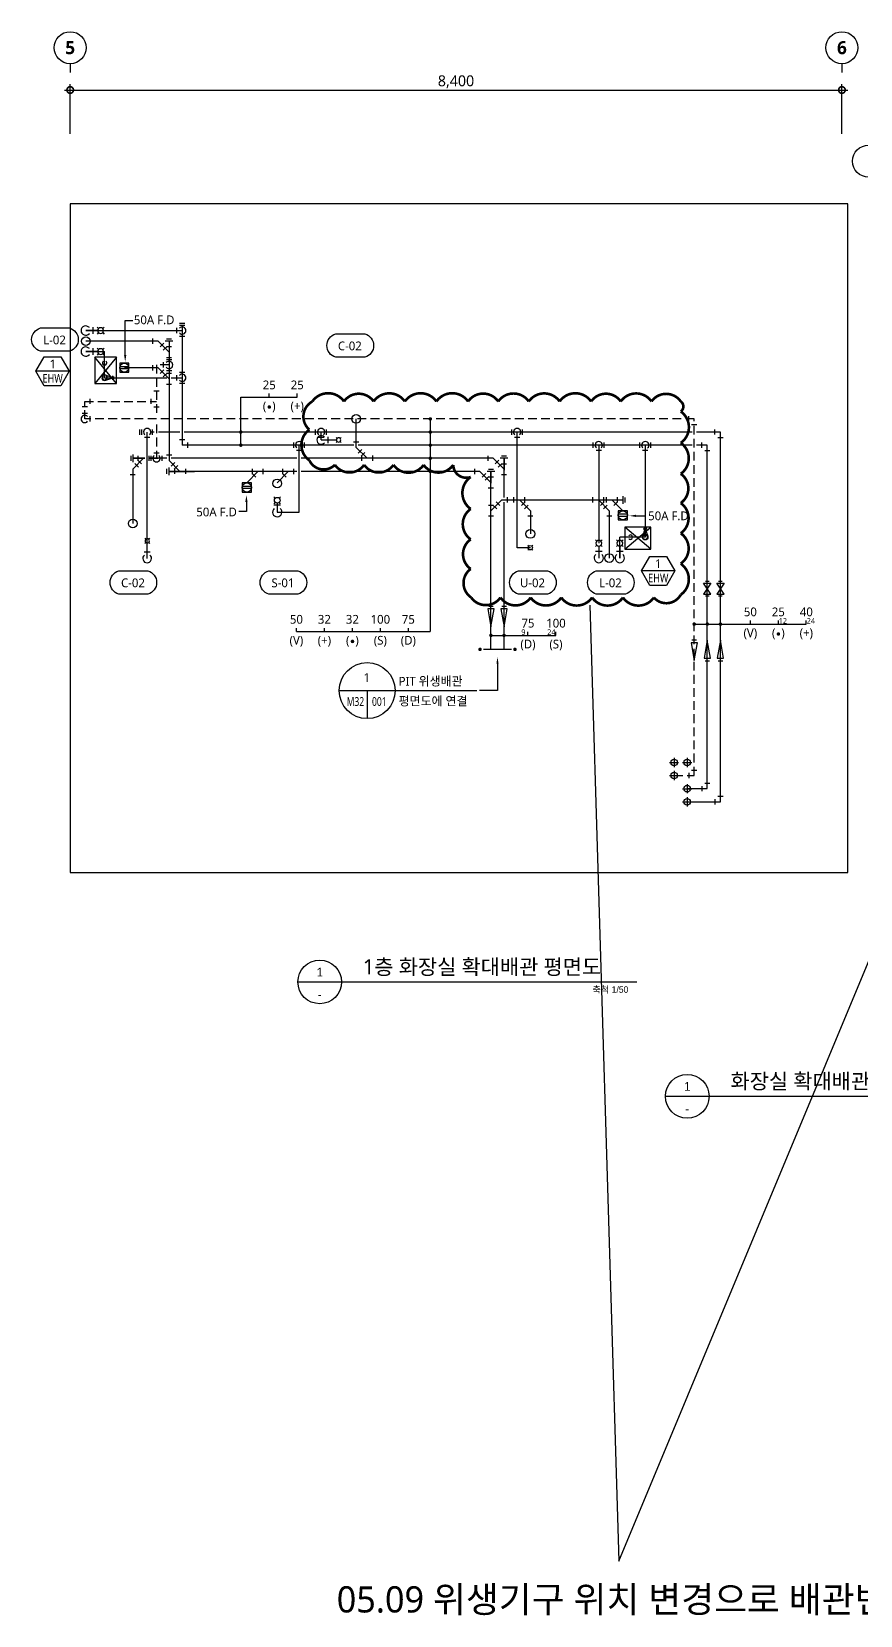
# Model space of a CAD drawing. Header units: millimetres. Extents: x 90779 to 268175, y 64944 to 139437.
# Drawn here: x 90779 to 100256, y 121329 to 139437 of the extents above; entities that cross this region are included whole.
import ezdxf
from ezdxf.enums import TextEntityAlignment as Align

# ---------------------------------------------------------------- set-up
doc = ezdxf.new("R2010")
doc.units = ezdxf.units.MM
doc.header["$LTSCALE"] = 50
doc.linetypes.add('HID', pattern=[3, 2, -1])
doc.layers.get('DEFPOINTS').update_dxf_attribs({"color": 137})
for name, color, linetype in [('AA-MKXS', 3, 'Continuous'), ('BA', 9, 'Continuous'), ('DI', 1, 'Continuous'), ('EQ', 11, 'Continuous'), ('PIPE', 3, 'Continuous'), ('SD', 4, 'Continuous'), ('TE', 2, 'Continuous'), ('TEXT', 3, 'Continuous')]:
    doc.layers.add(name, color=color, linetype=linetype)
doc.layers.add('FU', color=1, linetype='Continuous', plot=False)
doc.styles.add('$0$스타일1', font='malgun.ttf')
doc.styles.add('SAMOO', font='')
doc.styles.add('SUNJIN', font='malgun.ttf')
doc.styles.add('스타일1', font='malgun.ttf')
doc.styles.add('스타일2', font='malgunbd.ttf')
doc.styles.get('SAMOO').set_extended_font_data('Dotum')

# ---------------------------------------------------------------- blocks, each defined once
blk = doc.blocks.new('A$C30F65513')
at = {"layer": 'PIPE', "color": 1}
for p, q in [((2.8, 1.4), (0, 1.4)), ((1.4, 2.8), (1.4, 0))]:
    blk.add_line(p, q, dxfattribs=at)
at = {"layer": 'PIPE'}
blk.add_circle((1.4, 1.4), 1, dxfattribs=at)
blk = doc.blocks.new('_DotSmall')
at = {"color": 0, "linetype": 'ByBlock', "const_width": 0.5}
blk.add_lwpolyline([(-0.0625, 0, 1), (0.0625, 0, 1)], format="xyb", close=True, dxfattribs=at)
blk = doc.blocks.new('A$C5B5F5129')
at = {"layer": 'PIPE', "color": 2}
for p, q in [((0, 70), (14, 56)), ((14, 14), (0, 0)), ((70, 70), (56, 56)), ((56, 14), (70, 0))]:
    blk.add_line(p, q, dxfattribs=at)
blk.add_circle((35, 35), 30, dxfattribs=at)
blk = doc.blocks.new('A$C1AEA35FA')
at = {"layer": 'PIPE', "color": 2}
blk.add_line((0, 0.22), (0, 1.42), dxfattribs=at)
blk.add_lwpolyline([(0.62, 1.65), (5.32, 0.82), (0.62, 0)], close=True, dxfattribs=at)
blk = doc.blocks.new('A$C5256647F')
at = {"layer": 'SD', "color": 1}
for p, q in [((2.46, 1.55), (0.04, 1.55)), ((2.46, 0.95), (0.04, 0.95))]:
    blk.add_line(p, q, dxfattribs=at)
at = {"layer": 'SD', "color": 2}
blk.add_lwpolyline([(2.5, 2.5), (0, 2.5), (0, 0), (2.5, 0)], close=True, dxfattribs=at)
blk.add_circle((1.25, 1.25), 1.25, dxfattribs=at)
blk = doc.blocks.new('A$C309C2D33')
at = {"layer": 'PIPE', "color": 6}
for p, q in [((0.36, 5.08), (2.14, 5.08)), ((0.58, 5.53), (1.92, 5.53)), ((1.25, 1.25), (1.25, 6.19))]:
    blk.add_line(p, q, dxfattribs=at)
blk.add_lwpolyline([(0.12, 1.78), (1.25, 5.08), (2.43, 1.66)], dxfattribs=at)
blk.add_circle((1.25, 1.25), 1.25, dxfattribs=at)
blk = doc.blocks.new('A$C157C1C89')
at = {"layer": 'SD', "color": 2}
for p, q in [((0, 1.27), (1.01, 2.28)), ((0.07, 1.43), (0.07, 0)), ((3.07, 1.43), (3.07, 0))]:
    blk.add_line(p, q, dxfattribs=at)
blk = doc.blocks.new('A$C08061792')
at = {"layer": 'SD', "color": 2}
for p, q in [((0, 3.07), (1.43, 3.07)), ((2.28, 1.01), (1.27, 0))]:
    blk.add_line(p, q, dxfattribs=at)
blk = doc.blocks.new('A$C3715618A')
at = {"layer": 'SD', "color": 2}
for p, q in [((0, 0.36), (0, 1.73)), ((0.55, 0), (0.55, 2.09))]:
    blk.add_line(p, q, dxfattribs=at)
blk = doc.blocks.new('A$C28993EBD')
at = {"layer": 'PIPE', "color": 2}
for p, q in [((0, 84), (0, 12)), ((39, 123), (111, 123)), ((150, 84), (150, 12))]:
    blk.add_line(p, q, dxfattribs=at)
blk.add_arc((75, 48), 50, 129.5406, 50.4594, dxfattribs=at)
blk = doc.blocks.new('A$C68871376')
at = {"layer": 'PIPE', "color": 2}
for p, q in [((0, 84), (0, 12)), ((39, 123), (111, 123)), ((150, 84), (150, 12)), ((175, 84), (175, 12))]:
    blk.add_line(p, q, dxfattribs=at)
blk.add_arc((75, 48), 50, 129.5406, 50.4594, dxfattribs=at)
blk = doc.blocks.new('A$C4AF750F6')
at = {"layer": 'PIPE', "color": 2}
for p, q in [((1.5, 4), (0.5, 4)), ((1.5, 0), (0.5, 0))]:
    blk.add_line(p, q, dxfattribs=at)
blk.add_lwpolyline([(0, 0.5), (2, 0.5), (0, 3.5), (2, 3.5)], close=True, dxfattribs=at)

msp = doc.modelspace()

# ---------------------------------------------------------------- linework, layer by layer
msp.add_lwpolyline([(91220, 137470), (91220, 129823), (100114, 129823), (100114, 137470)], close=True)
at = {"layer": 'AA-MKXS', "color": 7}
for p, q in [((93824, 128572), (97698, 128572)), ((98026, 127264), (101525, 127264))]:
    msp.add_line(p, q, dxfattribs=at)
for centre in [(94074, 128572), (98276, 127264)]:
    msp.add_circle(centre, 250, dxfattribs=at)
at = {"layer": 'BA'}
for p, q in [((91220, 139070), (91220, 138970)), ((100045, 139070), (100045, 138970)), ((91153, 138770), (100111, 138770)), ((91220, 138270), (91220, 138837)), ((100045, 138270), (100045, 138837))]:
    msp.add_line(p, q, dxfattribs=at)
for centre in [(91220, 139254), (100045, 139254), (100350, 137957)]:
    msp.add_circle(centre, 183, dxfattribs=at)
at = {"layer": 'DEFPOINTS', "color": 1}
for p, q in [((97164, 132879), (97494, 121947)), ((97494, 121947), (100884, 130091))]:
    msp.add_line(p, q, dxfattribs=at)
at = {"layer": 'DEFPOINTS', "color": 1, "const_width": 30}
msp.add_lwpolyline([(97868, 135209, 0.5206), (97516, 135209, 0.5206), (97177, 135209, 0.5206), (96817, 135209, 0.5206), (96464, 135209, 0.5206), (96115, 135209, 0.5206), (95770, 135209, 0.5206), (95408, 135209, 0.5206), (95047, 135209, 0.5206), (94690, 135209, 0.5206), (94351, 135209, 0.5206), (93989, 135209, 0.5206), (93955, 134886, 0.5206), (93955, 134536, 0.5206), (94247, 134484, 0.5206), (94581, 134484, 0.5206), (94917, 134484, 0.5206), (95262, 134484, 0.5206), (95601, 134484, 0.5206), (95800, 134345, 0.5206), (95800, 133980, 0.5206), (95800, 133632, 0.5206), (95800, 133294, 0.5206), (95806, 132967, 0.5206), (96140, 132967, 0.5206), (96486, 132967, 0.5206), (96836, 132967, 0.5206), (97188, 132967, 0.5206), (97541, 132967, 0.5206), (97895, 132967, 0.5206), (98202, 132999, 0.5206), (98202, 133354, 0.5206), (98202, 133702, 0.5206), (98202, 134047, 0.5206), (98202, 134382, 0.5206), (98202, 134735, 0.5206), (98202, 135094, 0.5206), (98202, 135209, 0.5206)], format="xyb", close=True, dxfattribs=at)
at = {"layer": 'DI'}
for p, q in [((93496, 135258), (93496, 135298)), ((93816, 135258), (93816, 135298)), ((93171, 134709), (93171, 135258)), ((93171, 135258), (93816, 135258)), ((95338, 135009), (95338, 132578)), ((93807, 132578), (93807, 132618)), ((93807, 132578), (95338, 132578)), ((94127, 132578), (94127, 132618)), ((94447, 132578), (94447, 132618)), ((94767, 132578), (94767, 132618)), ((95087, 132578), (95087, 132618)), ((96455, 132534), (96455, 132574)), ((96775, 132534), (96775, 132574)), ((98356, 132663), (99638, 132663)), ((98998, 132663), (98998, 132703)), ((99318, 132663), (99318, 132703)), ((99638, 132663), (99638, 132703)), ((96031, 132534), (96775, 132534))]:
    msp.add_line(p, q, dxfattribs=at)
at = {"layer": 'DI', "const_width": 20}
for points in [[(95348, 135009, 1), (95328, 135009, 1)], [(93181, 134859, 1), (93161, 134859, 1)], [(93181, 134709, 1), (93161, 134709, 1)], [(95348, 134859, 1), (95328, 134859, 1)], [(95348, 134709, 1), (95328, 134709, 1)], [(95348, 134559, 1), (95328, 134559, 1)], [(95348, 134409, 1), (95328, 134409, 1)], [(96041, 132534, 1), (96021, 132534, 1)], [(96191, 132534, 1), (96171, 132534, 1)], [(98366, 132663, 1), (98346, 132663, 1)], [(98516, 132663, 1), (98496, 132663, 1)], [(98666, 132663, 1), (98646, 132663, 1)]]:
    msp.add_lwpolyline(points, format="xyb", close=True, dxfattribs=at)
at = {"layer": 'EQ'}
for p, q in [((91750, 135414), (91500, 135714)), ((91750, 135714), (91500, 135414)), ((97561, 133520), (97861, 133770)), ((97861, 133520), (97561, 133770))]:
    msp.add_line(p, q, dxfattribs=at)
for points in [[(91500, 135714), (91500, 135414), (91750, 135414), (91750, 135714)], [(97861, 133770), (97561, 133770), (97561, 133520), (97861, 133520)]]:
    msp.add_lwpolyline(points, close=True, dxfattribs=at)
for centre, start, end in [((91613, 135649), 129.5406, 50.4594), ((91613, 135479), 129.5406, 50.4594), ((97627, 133657), 219.5406, 140.4594), ((97796, 133657), 219.5406, 140.4594)]:
    msp.add_arc(centre, 25, start, end, dxfattribs=at)
at = {"layer": 'PIPE'}
for p, q in [((91535, 136019), (91398, 136019)), ((91398, 136019), (92500, 136019)), ((92500, 136082), (92500, 134709)), ((91535, 135779), (91398, 135779)), ((91398, 135779), (91613, 135779)), ((91613, 135479), (91613, 135779)), ((91613, 135479), (92325, 135479)), ((92375, 135479), (92500, 135479)), ((94465, 134709), (92500, 134709)), ((93838, 133943), (93838, 134709)), ((98331, 134709), (94515, 134709)), ((97265, 134709), (97265, 133588)), ((97796, 134709), (97796, 133657)), ((98506, 134709), (98381, 134709)), ((98506, 130782), (98506, 134709)), ((93588, 134046, 0), (93588, 133943)), ((93588, 133943), (93838, 133943)), ((97627, 133657), (97505, 133657)), ((97505, 133418), (97505, 133657)), ((97796, 133657), (97627, 133657)), ((97265, 133554), (97265, 133418)), ((97505, 133554), (97505, 133418)), ((98276, 130782), (98506, 130782))]:
    msp.add_line(p, q, dxfattribs=at)
at = {"layer": 'PIPE', "color": 2}
for p, q in [((91478, 136057), (91478, 135981)), ((91478, 135817), (91478, 135741)), ((92177, 135332), (92236, 135332)), ((91416, 135147), (91357, 135147)), ((91449, 135180), (91449, 135239)), ((92144, 135239), (92144, 135180)), ((92177, 135147), (92236, 135147)), ((91416, 135072), (91357, 135072)), ((91449, 134980), (91449, 135039)), ((98293, 134980), (98293, 135039)), ((98326, 134947), (98386, 134947)), ((92100, 133414), (92100, 134859)), ((92181, 134859), (92138, 134859)), ((92475, 134859), (92231, 134859)), ((92530, 134772), (92471, 134772)), ((98331, 134859), (92525, 134859)), ((92563, 134739), (92563, 134680)), ((94090, 134769), (94090, 134859)), ((94165, 134805), (94165, 134733)), ((96332, 133536, 0), (96332, 134859)), ((98656, 134859), (98381, 134859)), ((98443, 134680), (98443, 134739)), ((98593, 134830), (98593, 134889)), ((98626, 134797), (98686, 134797)), ((98656, 130632), (98656, 134859)), ((98476, 134647), (98536, 134647)), ((93626, 134023), (93550, 134023)), ((92065, 133489), (92136, 133489)), ((96482, 133536, 0), (96332, 133536, 0)), ((97227, 133498), (97303, 133498)), ((97467, 133498), (97543, 133498)), ((98293, 130962), (98293, 130902)), ((98326, 130994), (98386, 130994)), ((98443, 130812), (98443, 130752)), ((98476, 130844), (98536, 130844)), ((98276, 130632), (98656, 130632)), ((98593, 130662), (98593, 130602)), ((98626, 130694), (98686, 130694))]:
    msp.add_line(p, q, dxfattribs=at)
at = {"layer": 'PIPE', "color": 7, "linetype": 'HID'}
for p, q in [((92206, 135627), (92206, 135078)), ((92350, 135627), (92206, 135627)), ((91386, 135009), (91386, 135209)), ((91386, 135209), (92206, 135209)), ((98356, 135009), (91386, 135009)), ((92206, 134945), (92206, 134559)), ((98356, 130932), (98356, 135009)), ((98126, 130932), (98356, 130932))]:
    msp.add_line(p, q, dxfattribs=at)
at = {"layer": 'PIPE', "linetype": 'ByBlock'}
for p, q in [((94090, 134769), (94265, 134769)), ((92100, 133414), (92100, 133589))]:
    msp.add_line(p, q, dxfattribs=at)
at = {"layer": 'PIPE', "color": 1}
msp.add_line((96266, 132374), (95947, 132374), dxfattribs=at)
at = {"layer": 'PIPE', "color": 1, "const_width": 20}
for points in [[(95897, 132374, 1), (95917, 132374, 1)], [(96316, 132374, 1), (96296, 132374, 1)]]:
    msp.add_lwpolyline(points, format="xyb", close=True, dxfattribs=at)
at = {"layer": 'PIPE', "color": 2}
for centre, radius, start, end in [((91398, 136019), 53.3, 39.5406, 320.4594), ((91398, 135779), 53.3, 39.5406, 320.4594), ((91386, 135009), 41.7, 39.5406, 320.4594), ((94090, 134769), 50, 39.5406, 320.4594), ((93588, 133943), 53.3, 129.5406, 50.4594), ((97265, 133418), 53.3, 129.5406, 50.4594), ((97505, 133418), 53.3, 129.5406, 50.4594), ((92100, 133414), 50, 129.5406, 50.4594)]:
    msp.add_arc(centre, radius, start, end, dxfattribs=at)
at = {"layer": 'SD'}
for p, q in [((92225, 135899), (91398, 135899)), ((92350, 135774), (92225, 135899)), ((92350, 135899), (92350, 134534)), ((92225, 135594), (91840, 135594)), ((92350, 135469), (92225, 135594)), ((94490, 134684), (94490, 135009)), ((91935, 134559), (92075, 134559)), ((92060, 134559), (91935, 134434)), ((92075, 134559), (91935, 134559)), ((92325, 134559), (92125, 134559)), ((92125, 134559), (92227, 134559)), ((93813, 134559), (92375, 134559)), ((96056, 134559), (93863, 134559)), ((94615, 134559), (94490, 134684)), ((96181, 134434), (96056, 134559)), ((96181, 134559), (96181, 134424)), ((96181, 134109), (96181, 134559)), ((91935, 134434), (91935, 133814)), ((92475, 134409), (92350, 134534)), ((92350, 134409), (92642, 134409)), ((93813, 134409), (92350, 134409)), ((93365, 134409), (93240, 134277)), ((93713, 134409), (93588, 134277)), ((95906, 134409), (93863, 134409)), ((95906, 134409), (95788, 134409)), ((96031, 134284), (95906, 134409)), ((96031, 132374), (96031, 134409)), ((96031, 134409), (96031, 134274)), ((96031, 133959), (96156, 134084)), ((96156, 134084), (97290, 134084)), ((96181, 132374), (96181, 134059)), ((96357, 134084), (96482, 133959)), ((97265, 134079), (97385, 133959)), ((97290, 134084), (97540, 134084)), ((97415, 134084), (97540, 133959)), ((96482, 133959), (96482, 133694)), ((97385, 133959), (97385, 133418))]:
    msp.add_line(p, q, dxfattribs=at)
at = {"layer": 'SD', "color": 2}
for centre in [(91398, 135899), (94490, 135009), (93588, 134272), (91935, 133814), (96482, 133694), (97385, 133418)]:
    msp.add_circle(centre, 50, dxfattribs=at)
at = {"layer": 'TE', "color": 1}
for p, q in [((91849, 135739), (91849, 136133)), ((91849, 136133), (91936, 136133)), ((93235, 134060), (93235, 133951)), ((93235, 133951), (93148, 133951)), ((97692, 133901), (97801, 133901)), ((96106, 132209), (96106, 131903)), ((96106, 131903), (95901, 131903))]:
    msp.add_line(p, q, dxfattribs=at)
at = {"layer": 'TE'}
for p, q in [((94296, 131903), (94936, 131903)), ((94616, 131903), (94616, 131583)), ((94936, 131903), (95870, 131903))]:
    msp.add_line(p, q, dxfattribs=at)
for points in [[(90879, 136049), (91213, 136049, -0.749894), (91213, 135783), (90879, 135783, -0.749894), (90879, 136049)], [(94256, 135981), (94590, 135981, -0.749894), (94590, 135714), (94256, 135714, -0.749894), (94256, 135981)], [(91776, 133272), (92109, 133272, -0.749894), (92109, 133006), (91776, 133006, -0.749894), (91776, 133272)], [(93492, 133272), (93825, 133272, -0.749894), (93825, 133006), (93492, 133006, -0.749894), (93492, 133272)], [(96345, 133272), (96678, 133272, -0.749894), (96678, 133006), (96345, 133006, -0.749894), (96345, 133272)], [(97236, 133272), (97569, 133272, -0.749894), (97569, 133006), (97236, 133006, -0.749894), (97236, 133272)]]:
    msp.add_lwpolyline(points, format="xyb", dxfattribs=at)
at = {"layer": 'TE', "const_width": 20, "elevation": 0}
for points in [[(93487, 135145, 1), (93507, 135145, 1)], [(99309, 132550, 1), (99329, 132550, 1)], [(94438, 132465, 1), (94458, 132465, 1)]]:
    msp.add_lwpolyline(points, format="xyb", close=True, dxfattribs=at)
at = {"layer": 'TE'}
msp.add_circle((94616, 131903), 320, dxfattribs=at)
at = {"layer": 'TE', "color": 1}
for points in [[(91836, 135739), (91862, 135739), (91849, 135661)], [(93248, 134060), (93222, 134060), (93235, 134138)], [(97692, 133888), (97692, 133914), (97614, 133901)], [(96119, 132209), (96094, 132209), (96106, 132287)]]:
    msp.add_solid(points, dxfattribs=at)
at = {"layer": 'TEXT', "color": 2}
for p, q in [((91210, 135554), (90827, 135554)), ((98135, 133272), (97752, 133272))]:
    msp.add_line(p, q, dxfattribs=at)
for points in [[(90827, 135554), (90922, 135720), (91114, 135720), (91210, 135554), (91114, 135388), (90922, 135388)], [(97752, 133272), (97848, 133438), (98040, 133438), (98135, 133272), (98040, 133106), (97848, 133106)]]:
    msp.add_lwpolyline(points, close=True, dxfattribs=at)

# ---------------------------------------------------------------- block references
at = {"layer": 'BA', "xscale": 150, "yscale": 150, "zscale": 150, "rotation": 180}
msp.add_blockref('_DotSmall', (91220, 138770), dxfattribs=at)
at = {"layer": 'BA', "xscale": 150, "yscale": 150, "zscale": 150}
msp.add_blockref('_DotSmall', (100045, 138770), dxfattribs=at)
at = {"layer": 'EQ', "xscale": -25, "yscale": 25, "zscale": 25, "rotation": 270}
msp.add_blockref('A$C309C2D33', (91582, 135448), dxfattribs=at)
at = {"layer": 'EQ', "xscale": 25, "yscale": 25, "zscale": 25}
msp.add_blockref('A$C309C2D33', (97765, 133626), dxfattribs=at)
at = {"layer": 'PIPE'}
for name, p, xscale, yscale, zscale, rotation in [('A$C5B5F5129', (91607, 135980), -1.111111111938953, 1.111111111938953, 1.111111111111111, 359.9999999999999), ('A$C68871376', (92541, 135957), 0.8333333333357587, 0.8333333333357587, 0.8333333333357587, 89.99999999999999), ('A$C5B5F5129', (91607, 135740), -1.111111111938953, 1.111111111938953, 1.111111111111111, 359.9999999999999), ('A$C28993EBD', (92391, 135564), 0.8333333333357587, 0.8333333333357587, 0.8333333333357587, 89.99999999999999), ('A$C28993EBD', (92541, 135417), 0.8333333333357587, 0.8333333333357587, 0.8333333333357587, 89.99999999999999), ('A$C68871376', (92163, 134899), 0.8333333333357587, 0.8333333333357587, 0.8333333333357587, 180), ('A$C28993EBD', (93901, 134749), 0.8333333333357587, 0.8333333333357587, 0.8333333333357587, 180), ('A$C28993EBD', (94152, 134899), 0.8333333333357587, 0.8333333333357587, 0.8333333333357587, 180), ('A$C5B5F5129', (94319, 134740, 0), -0.8333333330228925, 0.8333333330228925, 0.8333333333333333, 359.9999999999999), ('A$C28993EBD', (96394, 134899), 0.8333333333357587, 0.8333333333357587, 0.8333333333357587, 180), ('A$C28993EBD', (97327, 134749), 0.8333333333357587, 0.8333333333357587, 0.8333333333357587, 180), ('A$C28993EBD', (97859, 134749), 0.8333333333357587, 0.8333333333357587, 0.8333333333357587, 180), ('A$C28993EBD', (92144, 134519), 0.8333333333357587, 0.8333333333357587, 0.8333333333357587, 359.9999999999999), ('A$C5B5F5129', (93549, 134118, 0), 1.111111111938953, 1.111111111938953, 1.111111111938953, 270), ('A$C5B5F5129', (92130, 133644, 0), -0.8333333330228925, 0.8333333330228925, 0.8333333333333333, 89.99999999999991), ('A$C5B5F5129', (97304, 133627), -1.111111111938953, 1.111111111938953, 1.111111111111111, 89.99999999999994), ('A$C5B5F5129', (97544, 133627), -1.111111111938953, 1.111111111938953, 1.111111111111111, 89.99999999999994), ('A$C4AF750F6', (98464, 132984), 41.66666666667152, 41.66666666667152, 41.66666666667152, 359.9999999999999), ('A$C4AF750F6', (98614, 132984), 41.66666666667152, 41.66666666667152, 41.66666666667152, 359.9999999999999), ('A$C1AEA35FA', (96068, 132865), -43.75000000000509, 43.75000000000509, 43.75, 89.99999999999933), ('A$C1AEA35FA', (96218, 132865), -43.75000000000509, 43.75000000000509, 43.75, 89.99999999999937), ('A$C1AEA35FA', (98392, 132478), -43.75000000000509, 43.75000000000509, 43.75, 89.99999999999945), ('A$C1AEA35FA', (98470, 132245), -43.75000000000509, 43.75000000000509, 43.75, 269.9999999999995), ('A$C1AEA35FA', (98620, 132245), -43.75000000000509, 43.75000000000509, 43.75, 269.9999999999995), ('A$C30F65513', (98178, 131029), 37.5, 37.5, 37.5, 90), ('A$C30F65513', (98328, 131029), 37.5, 37.5, 37.5, 90), ('A$C30F65513', (98178, 130879), 37.5, 37.5, 37.5, 90), ('A$C30F65513', (98328, 130729), 37.5, 37.5, 37.5, 90), ('A$C30F65513', (98328, 130579), 37.5, 37.5, 37.5, 90)]:
    msp.add_blockref(name, p, dxfattribs=dict(at, xscale=xscale, yscale=yscale, zscale=zscale, rotation=rotation))
at = {"layer": 'PIPE', "xscale": 0.8333333330228925, "yscale": 0.8333333330228925, "zscale": 0.8333333330228925}
msp.add_blockref('A$C5B5F5129', (96452, 133507, 0), dxfattribs=at)
at = {"layer": 'SD'}
for name, p, xscale, yscale, zscale, rotation in [('A$C08061792', (92291, 135929), -41.66666666667152, 41.66666666667152, 41.66666666666667, 89.9999999999999), ('A$C157C1C89', (92380, 135839), -41.66666666667152, 41.66666666667152, 41.66666666666667, 89.9999999999999), ('A$C3715618A', (92394, 135922), -41.66666666667152, 41.66666666667152, 41.66666666666667, 89.9999999999999), ('A$C08061792', (92291, 135624), -41.66666666667152, 41.66666666667152, 41.66666666666667, 89.99999999999984), ('A$C157C1C89', (92380, 135534), -41.66666666667152, 41.66666666667152, 41.66666666666667, 89.99999999999984), ('A$C3715618A', (91912, 134603), -41.66666666666424, 41.66666666667152, 41.66666666666667, 180), ('A$C157C1C89', (91995, 134589), -41.66666666666424, 41.66666666667152, 41.66666666666667, 180), ('A$C08061792', (96122, 134589), -41.66666666667152, 41.66666666667152, 41.66666666666667, 89.9999999999999), ('A$C3715618A', (96225, 134582), -41.66666666667152, 41.66666666667152, 41.66666666666667, 89.9999999999999), ('A$C08061792', (91905, 134500), -41.66666666666424, 41.66666666667152, 41.66666666666667, 180), ('A$C157C1C89', (93300, 134439), -41.66666666666424, 41.66666666667152, 41.66666666666667, 180), ('A$C157C1C89', (93648, 134439), -41.66666666666424, 41.66666666667152, 41.66666666666667, 180), ('A$C08061792', (95972, 134439), -41.66666666667152, 41.66666666667152, 41.66666666666667, 89.99999999999991), ('A$C3715618A', (96075, 134432), -41.66666666667152, 41.66666666667152, 41.66666666666667, 89.99999999999991), ('A$C157C1C89', (96211, 134500), -41.66666666667152, 41.66666666667152, 41.66666666666667, 89.9999999999999), ('A$C157C1C89', (96061, 134350), -41.66666666667152, 41.66666666667152, 41.66666666666667, 89.99999999999991), ('A$C157C1C89', (96002, 134024), 41.66666666667152, 41.66666666667152, 41.66666666667152, 270), ('A$C08061792', (96091, 134114), 41.66666666667152, 41.66666666667152, 41.66666666667152, 270), ('A$C157C1C89', (96422, 134114), 41.66666666666424, 41.66666666667152, 41.66666666666667, 180), ('A$C08061792', (96512, 134024), 41.66666666666424, 41.66666666667152, 41.66666666666667, 180), ('A$C157C1C89', (97325, 134114), 41.66666666666424, 41.66666666666424, 41.66666666666424, 180), ('A$C08061792', (97415, 134024), 41.66666666666424, 41.66666666666424, 41.66666666666424, 180), ('A$C157C1C89', (97480, 134114), 41.66666666666424, 41.66666666666424, 41.66666666666424, 180), ('A$C3715618A', (97563, 134127), 41.66666666666424, 41.66666666666424, 41.66666666666424, 180)]:
    msp.add_blockref(name, p, dxfattribs=dict(at, xscale=xscale, yscale=yscale, zscale=zscale, rotation=rotation))
at = {"layer": 'SD', "xscale": 41.66666666666424}
for name, p, yscale, zscale in [('A$C5256647F', (91788, 135542), 41.66666666666424, 41.66666666666424), ('A$C08061792', (94460, 134619), 41.66666666667152, 41.66666666666667), ('A$C08061792', (92321, 134469), 41.66666666666424, 41.66666666666424), ('A$C157C1C89', (94549, 134530), 41.66666666667152, 41.66666666666667), ('A$C3715618A', (92327, 134366), 41.66666666666424, 41.66666666666424), ('A$C157C1C89', (92410, 134380), 41.66666666666424, 41.66666666666424), ('A$C5256647F', (93188, 134173), 41.66666666666424, 41.66666666666424), ('A$C5256647F', (97488, 133855), 41.66666666666424, 41.66666666666424)]:
    msp.add_blockref(name, p, dxfattribs=dict(at, yscale=yscale, zscale=zscale))

# ---------------------------------------------------------------- texts
at = {"layer": 'AA-MKXS', "linetype": 'Continuous', "style": '스타일1'}
for s, p in [('1층 화장실 확대배관 평면도', (94568, 128657)), ('화장실 확대배관 평면도', (98771, 127349))]:
    msp.add_text(s, height=175, dxfattribs=at).set_placement(p)
at = {"layer": 'AA-MKXS', "linetype": 'Continuous', "style": 'SAMOO'}
for p in [(94075, 128634), (98277, 127327)]:
    msp.add_text('1', height=100, dxfattribs=at).set_placement(p, align=Align.CENTER)
at = {"layer": 'AA-MKXS', "style": 'SAMOO'}
for p in [(94074, 128429), (98276, 127121)]:
    msp.add_text('-', height=100, dxfattribs=at).set_placement(p, align=Align.MIDDLE)
at = {"layer": 'AA-MKXS', "linetype": 'Continuous', "style": 'SAMOO'}
msp.add_text('축척 1/50', height=75, dxfattribs=at).set_placement((97603, 128485), align=Align.MIDDLE_RIGHT)
at = {"layer": 'BA', "style": '스타일2'}
for s, p in [('5', (91220, 139254)), ('6', (100045, 139254))]:
    msp.add_text(s, height=150, dxfattribs=at).set_placement(p, align=Align.MIDDLE)
at = {"layer": 'BA', "insert": (95632, 138864), "char_height": 125, "attachment_point": 5, "style": '$0$스타일1'}
msp.add_mtext('\\A1;8,400', dxfattribs=at)
at = {"layer": 'DEFPOINTS', "color": 1, "style": 'SUNJIN'}
msp.add_text('05.09 위생기구 위치 변경으로 배관변경', height=300, dxfattribs=at).set_placement((94268, 121512), align=Align.MIDDLE_LEFT)
at = {"layer": 'FU', "color": 7, "style": 'SUNJIN'}
for s, p in [('12', (99370, 132700, 0)), ('24', (99690, 132700, 0)), ('9', (96403, 132571, 0)), ('24', (96723, 132571, 0))]:
    msp.add_text(s, height=64, dxfattribs=at).set_placement(p, align=Align.MIDDLE_CENTER)
at = {"layer": 'TE', "style": 'SUNJIN'}
for s, p in [('L-02', (91041, 135912)), ('C-02', (94418, 135844)), ('C-02', (91938, 133135)), ('S-01', (93653, 133135)), ('U-02', (96507, 133135)), ('L-02', (97398, 133135)), ('1', (94612, 132052))]:
    msp.add_text(s, height=100, dxfattribs=at).set_placement(p, align=Align.MIDDLE)
for s, p in [('25', (93496, 135398)), ('25', (93816, 135398)), ('(  )', (93496, 135158)), ('(+)', (93816, 135158)), ('50', (93807, 132718)), ('32', (94127, 132718)), ('32', (94447, 132718)), ('100', (94767, 132718)), ('75', (95087, 132718)), ('50', (98998, 132803)), ('25', (99318, 132803)), ('40', (99638, 132803)), ('75', (96455, 132674)), ('100', (96775, 132674)), ('(V)', (98998, 132563)), ('(  )', (99318, 132563)), ('(+)', (99638, 132563)), ('(V)', (93807, 132478)), ('(+)', (94127, 132478)), ('(  )', (94447, 132478)), ('(S)', (94767, 132478)), ('(D)', (95087, 132478)), ('(D)', (96455, 132435)), ('(S)', (96775, 132435))]:
    msp.add_text(s, height=100, dxfattribs=at).set_placement(p, align=Align.MIDDLE_CENTER)
for s, p in [('PIT 위생배관', (94976, 132010)), ('평면도에 연결', (94976, 131783))]:
    msp.add_text(s, height=100, dxfattribs=at).set_placement(p, align=Align.MIDDLE_LEFT)
at = {"layer": 'TE', "style": 'SUNJIN', "width": 0.75}
for s, p in [('M32', (94482, 131778)), ('001', (94755, 131778))]:
    msp.add_text(s, height=100, dxfattribs=at).set_placement(p, align=Align.MIDDLE)
at = {"layer": 'TEXT', "color": 2, "style": 'SUNJIN'}
for s, p in [('50A F.D', (92180, 136092, 0)), ('1', (91021, 135587, 0)), ('50A F.D', (92894, 133895, 0)), ('50A F.D', (98061, 133851, 0)), ('1', (97946, 133305, 0))]:
    msp.add_text(s, height=100, dxfattribs=at).set_placement(p, align=Align.CENTER)
at = {"layer": 'TEXT', "color": 2, "style": 'SUNJIN', "width": 0.8}
for p in [(91019, 135423, 0), (97945, 133141, 0)]:
    msp.add_text('EHW', height=100, dxfattribs=at).set_placement(p, align=Align.CENTER)

doc.saveas('drawing.dxf')
